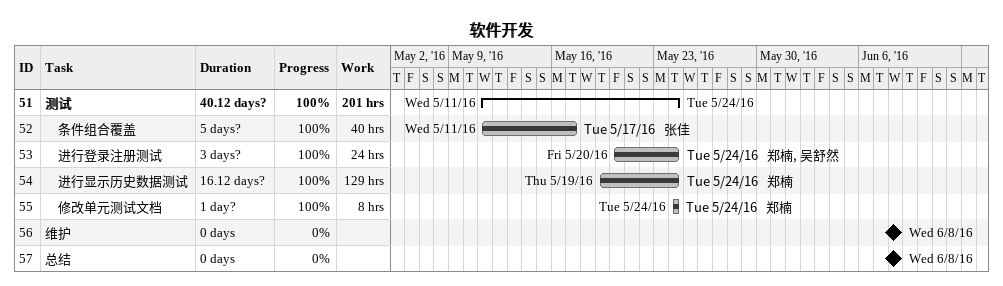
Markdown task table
软件开发

| ID | Level | Task | Duration | Start | Finish | Resources | % complete | Work (h) |
|---|---|---|---|---|---|---|---|---|
| 51 | 1 | **测试** | 40.12d? | 2016-05-11 | 2016-05-24 |  | 100 | 201 |
| 52 | 2 | 条件组合覆盖 | 5d? | 2016-05-11 | 2016-05-17 | 张佳 | 100 | 40 |
| 53 | 2 | 进行登录注册测试 | 3d? | 2016-05-20 | 2016-05-24 | 郑楠, 吴舒然 | 100 | 24 |
| 54 | 2 | 进行显示历史数据测试 | 16.12d? | 2016-05-19 | 2016-05-24 | 郑楠 | 100 | 129 |
| 55 | 2 | 修改单元测试文档 | 1d? | 2016-05-24 | 2016-05-24 | 郑楠 | 100 | 8 |
| 56 | 1 | 维护 | 0d | 2016-06-08 | 2016-06-08 |  | 0 |  |
| 57 | 1 | 总结 | 0d | 2016-06-08 | 2016-06-08 |  | 0 |  |
